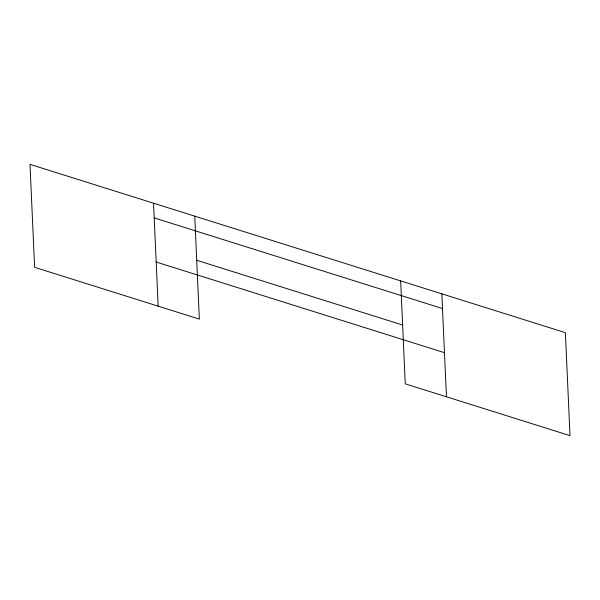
<?xml version="1.0" encoding="UTF-8"?>
<svg xmlns="http://www.w3.org/2000/svg" width="600" height="600" viewBox="0 0 600 600"><rect width="100%" height="100%" fill="white"/><g stroke="black" fill="none" stroke-linecap="round" stroke-linejoin="round"><path stroke-width="0.9" d="M154.208 217.913L442.493 308.543M196.71 260.28L402.63 325.013M156.188 262.035L444.472 352.673M441.84 293.835L446.452 396.795M400.65 280.89L405.263 383.85L570 435.638L565.388 332.678L30 164.363L34.612 267.322L199.35 319.11L194.737 216.15M153.547 203.205L158.16 306.165"/></g></svg>
